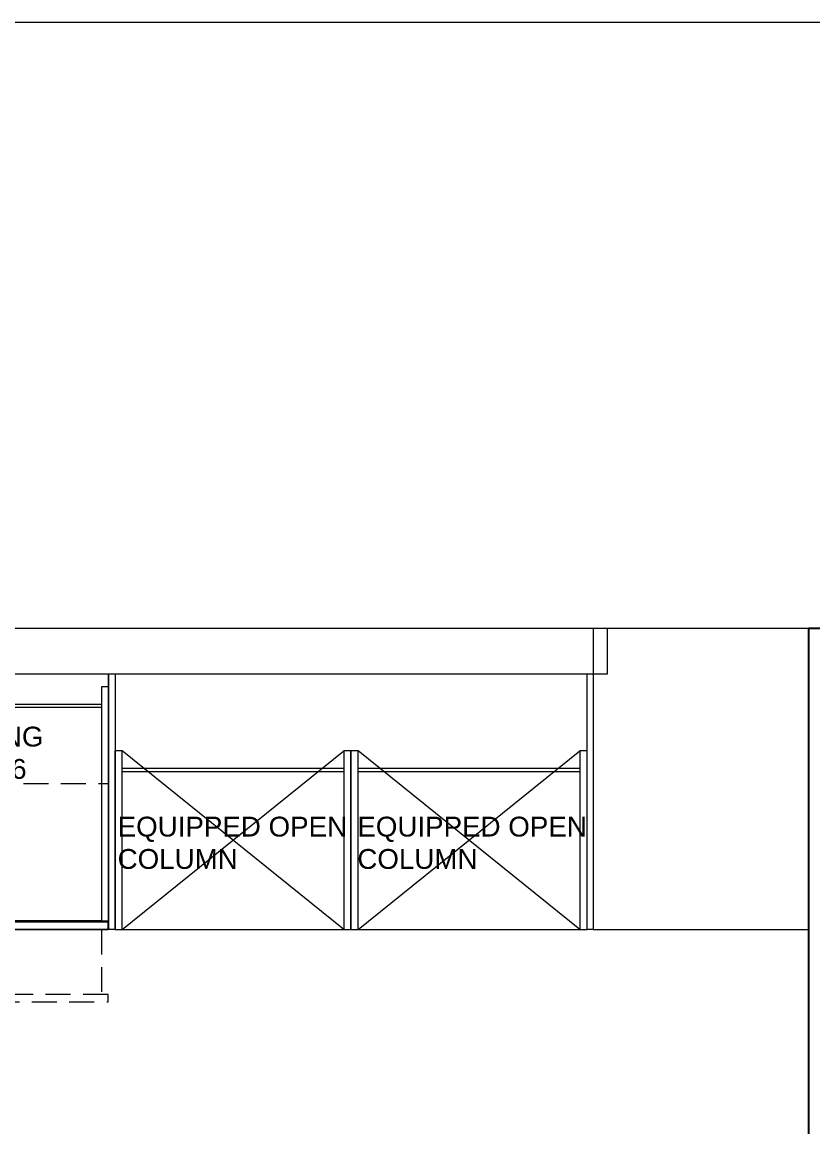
# Model space of a CAD drawing. Header units: millimetres. Extents: x -19300 to 834, y 3250 to 21602.
# Drawn here: x -11538 to -9528, y 18794 to 21602 of the extents above; entities that cross this region are included whole.
import ezdxf

# ---------------------------------------------------------------- set-up
doc = ezdxf.new("R2010")
doc.units = ezdxf.units.MM
doc.header["$LTSCALE"] = 50
doc.linetypes.add('TRATTEGGIATAX2SSSS', pattern=[1.905, 1.27, -0.635])
doc.layers.add('A01-_ELEVATION-056', color=5, linetype='Continuous', lineweight=25, true_color=0x0000ff)
doc.layers.add('A04-_SOLID-050', color=7, linetype='Continuous', lineweight=25, true_color=0x848484)
doc.layers.add('DADA_FURNITURES', color=7, linetype='Continuous', lineweight=13)
doc.styles.add('Helvetica', font='')
doc.styles.get('Helvetica').set_extended_font_data('Helvetica')

# ---------------------------------------------------------------- blocks, each defined once
blk = doc.blocks.new('Gruppo-164')
at = {"layer": 'DADA_FURNITURES'}
for p, q in [((-11336, 19867.6), (-12200, 19867.6)), ((-11336, 19859.6), (-12200, 19859.6)), ((-11336, 19317.6), (-12200, 19317.6))]:
    blk.add_line(p, q, dxfattribs=at)
at = {"layer": 'DADA_FURNITURES', "color": 7, "linetype": 'TRATTEGGIATAX2SSSS', "lineweight": 5}
for p, q in [((-12200, 19295.6), (-12200, 19130.6)), ((-11336, 19295.6), (-11336, 19130.6))]:
    blk.add_line(p, q, dxfattribs=at)
at = {"layer": 'DADA_FURNITURES', "flags": 128}
for points in [[(-12200, 19912.6), (-12218, 19912.6), (-12218, 19317.6), (-12200, 19317.6), (-12200, 19912.6)], [(-11318, 19912.6), (-11336, 19912.6), (-11336, 19317.6), (-11318, 19317.6), (-11318, 19912.6)], [(-11319.5, 19314.6), (-12216.5, 19314.6), (-12216.5, 19295.6), (-11319.5, 19295.6), (-11319.5, 19314.6)]]:
    blk.add_lwpolyline(points, dxfattribs=at)
at = {"layer": 'DADA_FURNITURES', "color": 7, "linetype": 'TRATTEGGIATAX2SSSS', "lineweight": 5, "flags": 128}
blk.add_lwpolyline([(-11319.5, 19130.6), (-12216.5, 19130.6), (-12216.5, 19111.6), (-11319.5, 19111.6), (-11319.5, 19130.6)], dxfattribs=at)
blk = doc.blocks.new('Gruppo-165')
at = {"layer": 'DADA_FURNITURES', "color": 7, "linetype": 'Continuous', "lineweight": 5, "transparency": 33554687}
for p, q in [((-10720, 19295.6), (-11284, 19749.6)), ((-11284, 19295.6), (-10720, 19749.6)), ((-11302, 19295.6), (-10702, 19295.6))]:
    blk.add_line(p, q, dxfattribs=at)
at = {"layer": 'DADA_FURNITURES'}
for p, q in [((-10720, 19704.6), (-11284, 19704.6)), ((-10720, 19696.6), (-11284, 19696.6))]:
    blk.add_line(p, q, dxfattribs=at)
at = {"layer": 'DADA_FURNITURES', "flags": 128}
for points in [[(-11284, 19749.6), (-11302, 19749.6), (-11302, 19295.6), (-11284, 19295.6), (-11284, 19749.6)], [(-10702, 19749.6), (-10720, 19749.6), (-10720, 19295.6), (-10702, 19295.6), (-10702, 19749.6)]]:
    blk.add_lwpolyline(points, dxfattribs=at)
blk = doc.blocks.new('Gruppo-166')
at = {"layer": 'DADA_FURNITURES', "color": 7, "linetype": 'Continuous', "lineweight": 5, "transparency": 33554687}
for p, q in [((-10120, 19295.6), (-10684, 19749.6)), ((-10684, 19295.6), (-10120, 19749.6)), ((-10702, 19295.6), (-10102, 19295.6))]:
    blk.add_line(p, q, dxfattribs=at)
at = {"layer": 'DADA_FURNITURES'}
for p, q in [((-10120, 19704.6), (-10684, 19704.6)), ((-10120, 19696.6), (-10684, 19696.6))]:
    blk.add_line(p, q, dxfattribs=at)
at = {"layer": 'DADA_FURNITURES', "flags": 128}
for points in [[(-10684, 19749.6), (-10702, 19749.6), (-10702, 19295.6), (-10684, 19295.6), (-10684, 19749.6)], [(-10102, 19749.6), (-10120, 19749.6), (-10120, 19295.6), (-10102, 19295.6), (-10102, 19749.6)]]:
    blk.add_lwpolyline(points, dxfattribs=at)

msp = doc.modelspace()

# ---------------------------------------------------------------- linework, layer by layer
at = {"layer": 'A01-_ELEVATION-056', "color": 7, "linetype": 'Continuous', "flags": 128}
msp.add_lwpolyline([(-9539.2, 16413.9), (-8640.2, 16413.9), (-8640.2, 20061), (-9539.2, 20061), (-9539.2, 16413.9)], dxfattribs=at)
at = {"layer": 'A04-_SOLID-050', "color": 7, "linetype": 'Continuous', "lineweight": 5, "flags": 128}
for points in [[(-17530.6, 19945.6), (-10050, 19945.6), (-10050, 20061), (-17530.6, 20061), (-17530.6, 20036.7)], [(-10086, 19295.6), (-9539.2, 19295.6), (-9539.2, 20061), (-10086, 20061), (-10086, 19900.2)]]:
    msp.add_lwpolyline(points, close=True, dxfattribs=at)
at = {"layer": 'DADA_FURNITURES', "color": 7, "linetype": 'Continuous', "lineweight": 5, "transparency": 33554687, "flags": 128}
for points in [[(-19300, 21602), (833.5, 21602), (833.5, 3250), (-19300, 3250)], [(-15518, 19945.6), (-11318, 19945.6), (-11318, 19295.6), (-15518, 19295.6)], [(-11318, 19945.6), (-11301.2, 19945.6), (-11301.2, 19295.6), (-11318, 19295.6)], [(-10102, 19945.6), (-10086, 19945.6), (-10086, 19295.6), (-10102, 19295.6)]]:
    msp.add_lwpolyline(points, close=True, dxfattribs=at)
at = {"layer": 'DADA_FURNITURES', "color": 7, "linetype": 'TRATTEGGIATAX2SSSS', "lineweight": 5, "flags": 128}
msp.add_lwpolyline([(-12411.8, 19945.6), (-11319.4, 19945.6), (-11319.4, 19665.6), (-12411.8, 19665.6)], close=True, dxfattribs=at)

# ---------------------------------------------------------------- block references
at = {"layer": 'DADA_FURNITURES', "color": 7, "transparency": 33554687}
for name in ['Gruppo-164', 'Gruppo-165', 'Gruppo-166']:
    msp.add_blockref(name, (0, 0), dxfattribs=at)

# ---------------------------------------------------------------- texts
at = {"layer": 'DADA_FURNITURES', "color": 7, "transparency": 33554687, "char_height": 50.436, "attachment_point": 1, "line_spacing_factor": 0.97755, "style": 'Helvetica'}
for s, insert, width in [('WOOD LIGHTING SHELVES TH 36', (-12063, 19811.2), 581.712), ('EQUIPPED OPEN COLUMN', (-11295.1, 19582.4), 590.021), ('EQUIPPED OPEN COLUMN', (-10685.8, 19582.4), 590.021)]:
    msp.add_mtext(s, dxfattribs=dict(at, insert=insert, width=width))

doc.saveas('drawing.dxf')
